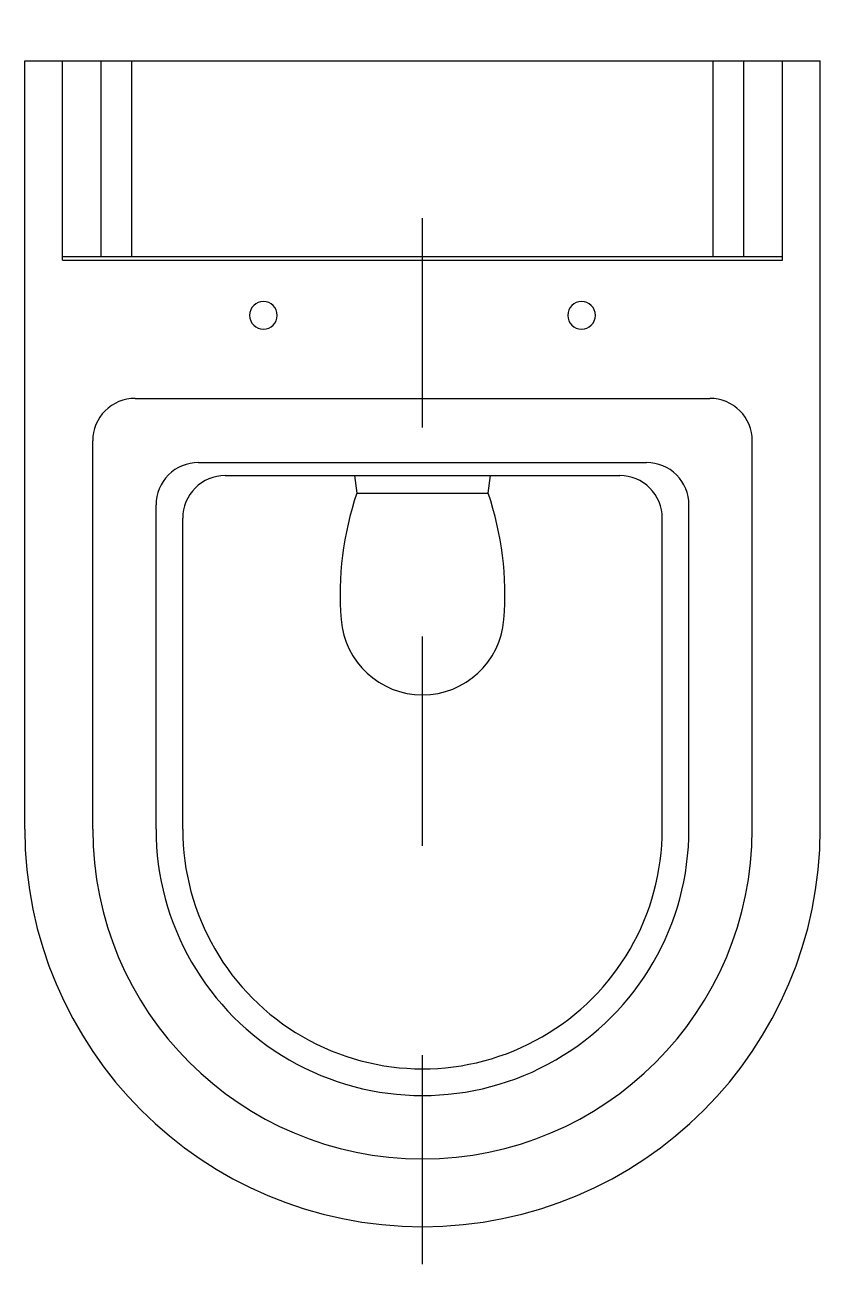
# Model space of a CAD drawing. Extents: x -244.433 to -244.053, y 99.245 to 99.837.
import ezdxf

# ---------------------------------------------------------------- set-up
doc = ezdxf.new("R2010")
doc.units = 0
doc.header["$LTSCALE"] = 0.283733
doc.header["$MEASUREMENT"] = 0
doc.linetypes.add('AXES', pattern=[0.54, 0.3, -0.08, 0.08, -0.08])
doc.linetypes.add('CONTINU', pattern=[0])
doc.layers.get('0').update_dxf_attribs({"linetype": 'CONTINUOUS'})
doc.layers.add('DECA_EIXOS', color=5, linetype='AXES')

msp = doc.modelspace()

# ---------------------------------------------------------------- linework, layer by layer
at = {"linetype": 'CONTINU'}
for points in [[(-244.43264, 99.45262), (-244.43264, 99.81994)], [(-244.43264, 99.81994), (-244.05264, 99.81994)], [(-244.41471, 99.7246), (-244.41471, 99.81994)], [(-244.39616, 99.72637), (-244.39616, 99.81994)], [(-244.38157, 99.72637), (-244.38157, 99.81994)], [(-244.10372, 99.72637), (-244.10372, 99.81994)], [(-244.08912, 99.72637), (-244.08912, 99.81994)], [(-244.07058, 99.7246), (-244.07058, 99.81994)], [(-244.05264, 99.45262), (-244.05264, 99.81994)], [(-244.41471, 99.72637), (-244.07058, 99.72637)], [(-244.41471, 99.7246), (-244.07058, 99.7246)], [(-244.37995, 99.65855), (-244.10534, 99.65855)], [(-244.40022, 99.45262), (-244.40022, 99.63828)], [(-244.08507, 99.45262), (-244.08507, 99.63828)], [(-244.34969, 99.62791), (-244.13559, 99.62791)], [(-244.33692, 99.62164), (-244.14836, 99.62164)], [(-244.27521, 99.62164), (-244.27406, 99.61322)], [(-244.21123, 99.61322), (-244.21008, 99.62164)], [(-244.27406, 99.61322), (-244.21123, 99.61322)], [(-244.36996, 99.45272), (-244.36996, 99.60764)], [(-244.11533, 99.45262), (-244.11533, 99.60764)], [(-244.35719, 99.45271), (-244.35719, 99.60137)], [(-244.1281, 99.45262), (-244.1281, 99.60137)]]:
    msp.add_lwpolyline(points, dxfattribs=at)
for points in [[(-244.31864, 99.70485, 1), (-244.31864, 99.69168)], [(-244.31864, 99.69168, 1), (-244.31864, 99.70485)], [(-244.16664, 99.70485, 1), (-244.16664, 99.69168)], [(-244.16664, 99.69168, 1), (-244.16664, 99.70485)], [(-244.37995, 99.65855, 0.414216), (-244.40022, 99.63828)], [(-244.08507, 99.63828, 0.414217), (-244.10534, 99.65855)], [(-244.34969, 99.62791, 0.414217), (-244.36996, 99.60764)], [(-244.11533, 99.60764, 0.414218), (-244.13559, 99.62791)], [(-244.33692, 99.62164, 0.414217), (-244.35719, 99.60137)], [(-244.1281, 99.60137, 0.414218), (-244.14836, 99.62164)], [(-244.27406, 99.61322, 0.101101), (-244.28154, 99.55284)], [(-244.20375, 99.55284, 0.101102), (-244.21123, 99.61322)], [(-244.28154, 99.55284, 0.925609), (-244.20375, 99.55284)], [(-244.43264, 99.45262, 1), (-244.05264, 99.45262)], [(-244.40022, 99.45262, 1), (-244.08507, 99.45262)], [(-244.36996, 99.45272, 1.00039), (-244.11533, 99.45262)], [(-244.35719, 99.45271, 1.000411), (-244.1281, 99.45262)]]:
    msp.add_lwpolyline(points, format="xyb", dxfattribs=at)
at = {"layer": 'DECA_EIXOS'}
msp.add_lwpolyline([(-244.24264, 99.24467), (-244.24264, 99.83717)], dxfattribs=at)

doc.saveas('drawing.dxf')
